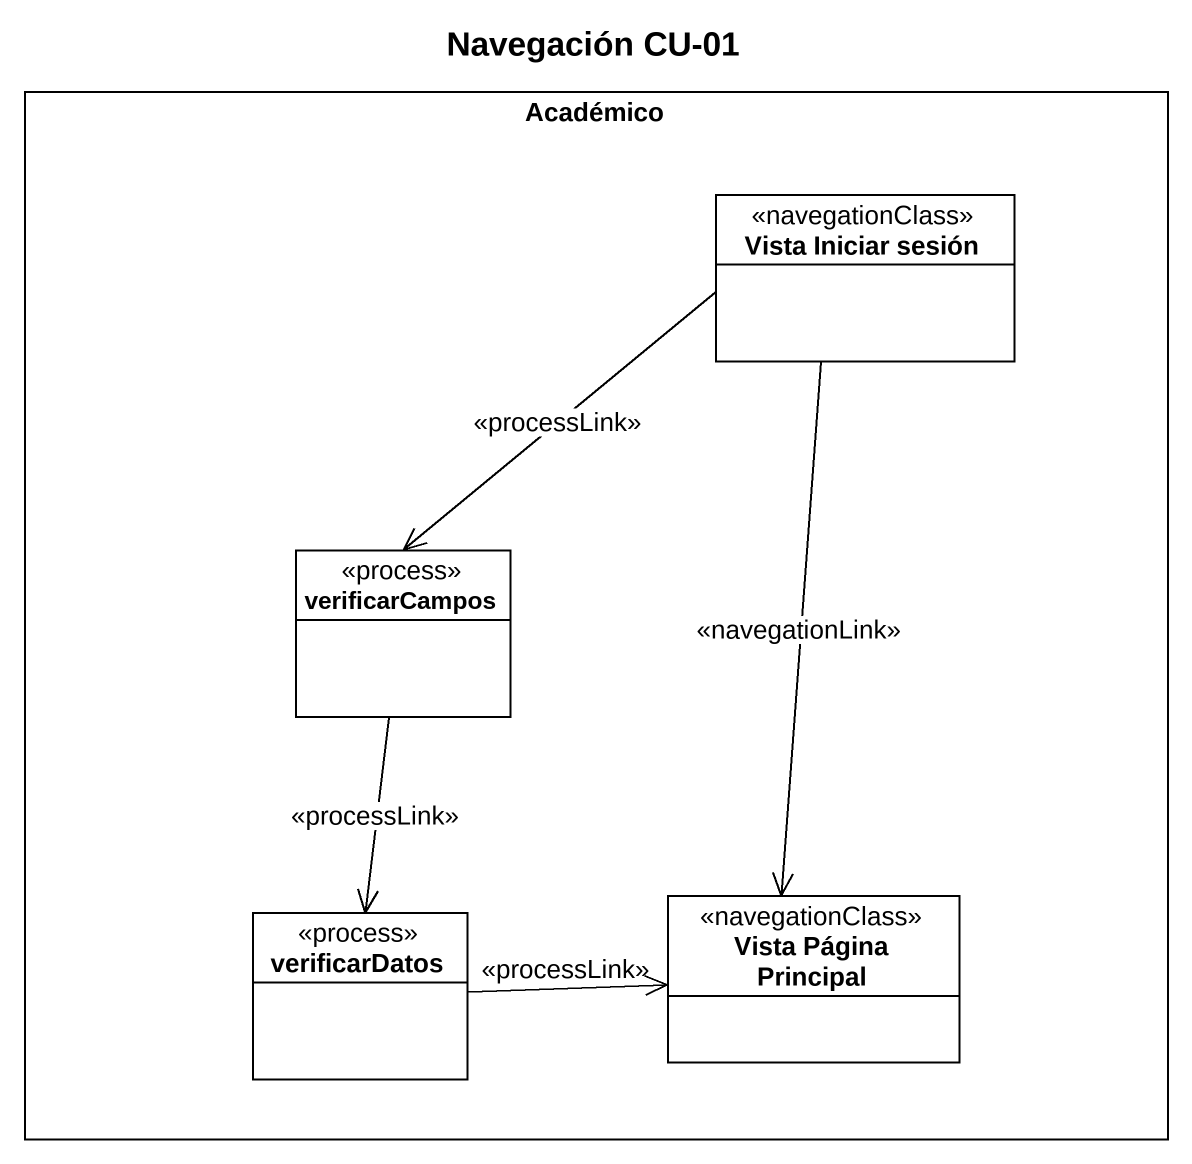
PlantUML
@startuml
title Navegación CU-01
hide circle
hide empty members
rectangle Académico {
  class "Vista Iniciar sesión" as Vista_Iniciar_sesión <<navegationClass>>
  class verificarCampos <<process>>
  class verificarDatos <<process>>
  class "Vista Página Principal" as Vista_Página_Principal <<navegationClass>>
}
Vista_Iniciar_sesión --> verificarCampos : <<processLink>>
Vista_Iniciar_sesión --> Vista_Página_Principal : <<navegationLink>>
verificarCampos --> verificarDatos : <<processLink>>
verificarDatos -right-> Vista_Página_Principal : <<processLink>>
@enduml
